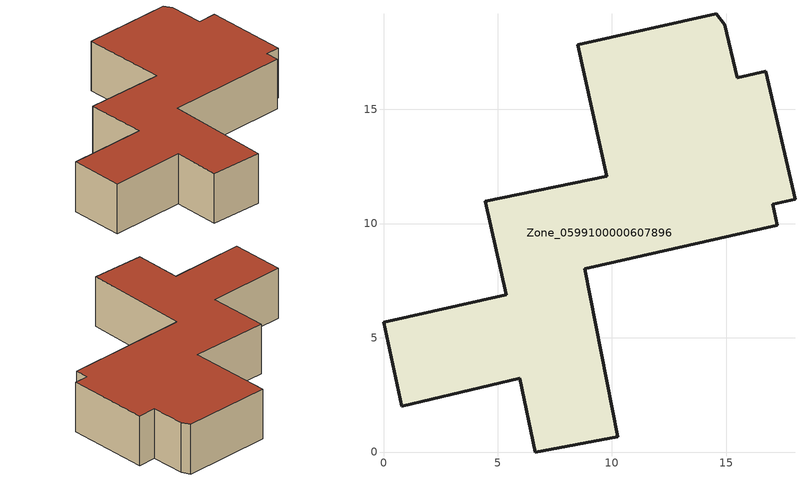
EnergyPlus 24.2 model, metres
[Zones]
Zone_0599100000607896
 floor ground (C_G): 15.49,16.38 16.74,16.67 18.01,11.06 17.03,10.84 17.24,9.93 8.8,8.02 10.25,0.67 6.65,0 5.97,3.23 0.8,2 0,5.69 5.37,6.89 4.46,10.97 9.78,12.08 8.5,17.82 14.56,19.17 14.94,18.7 z0
 wall outside (C_F): 0,5.69 0.8,2 5.97,3.23 6.65,0 10.25,0.67 8.8,8.02 17.24,9.93 17.03,10.84 18.01,11.06 16.74,16.67 15.49,16.38 14.94,18.7 14.56,19.17 8.5,17.82 9.78,12.08 4.46,10.97 5.37,6.89 0,5.69 z0:3.59
 roof outside (C_R): 14.94,18.7 14.56,19.17 8.5,17.82 9.78,12.08 4.46,10.97 5.37,6.89 0,5.69 0.8,2 5.97,3.23 6.65,0 10.25,0.67 8.8,8.02 17.24,9.93 17.03,10.84 18.01,11.06 16.74,16.67 15.49,16.38 z3.59
[BUILDING]
Pand.0599100000607896: North Axis=0; Terrain=City; Loads Convergence Tolerance Value=0.04; Temperature Convergence Tolerance Value=0.4; Solar Distribution=FullExterior; Maximum Number of Warmup Days=25; Minimum Number of Warmup Days=1
[Site:Location]
Rotterdam.The.Hague.AP_ZH_NLD Design_Conditions: Latitude=51.96; Longitude=4.45; Time Zone=1; Elevation=-4.5
[SITE:GROUNDTEMPERATURE:BUILDINGSURFACE]
18, 18, 18, 18, 18, 18, 18, 18, 18, 18, 18, 18
[MATERIAL] Thermal Absorptance=0.9; Solar Absorptance=0.7; Visible Absorptance=0.7
Name | Roughness | Thickness | Conductivity | Density | Specific Heat
G.D.1965 | MediumSmooth | 0.15 | 1 | 540 | 1210
F.D.1965 | Rough | 0.3 | 0.857143 | 1920 | 840
R.D.1965 | MediumRough | 0.2 | 0.08 | 1500 | 1000
[CONSTRUCTION]
C_G: G.D.1965
C_F: F.D.1965
C_R: R.D.1965
[ZONE]
Zone_0599100000607896: Type=1; Multiplier=1; Ceiling Height=Autocalculate; Volume=Autocalculate; Floor Area=autocalculate; Part of Total Floor Area=Yes
[ZONEINFILTRATION:DESIGNFLOWRATE]
Infil_Zone_0599100000607896: Zone or ZoneList or Space or SpaceList=Zone_0599100000607896; Schedule=AlwaysOn; Design Flow Rate Calculation Method=Flow/Area; Flow Rate per Floor Area=0.0042; Constant Term Coefficient=1; Temperature Term Coefficient=0; Velocity Term Coefficient=0; Velocity Squared Term Coefficient=0
[HVACTEMPLATE:ZONE:IDEALLOADSAIRSYSTEM]
Zone_0599100000607896: Maximum Heating Supply Air Temperature=50; Minimum Cooling Supply Air Temperature=13; Maximum Heating Supply Air Humidity Ratio=0.0156; Minimum Cooling Supply Air Humidity Ratio=0.0077; Heating Limit=NoLimit; Cooling Limit=NoLimit; Dehumidification Control Type=ConstantSensibleHeatRatio; Cooling Sensible Heat Ratio=0.7; Dehumidification Setpoint=60; Humidification Control Type=None; Humidification Setpoint=30; Outdoor Air Method=None; Outdoor Air Flow Rate per Person=0.00944; Outdoor Air Flow Rate per Zone Floor Area=0; Outdoor Air Flow Rate per Zone=0; Demand Controlled Ventilation Type=None; Outdoor Air Economizer Type=NoEconomizer; Heat Recovery Type=None; Sensible Heat Recovery Effectiveness=0.7; Latent Heat Recovery Effectiveness=0.65
[ZONECONTROL:THERMOSTAT]
ThermostatControl_Zone_0599100000607896: Zone or ZoneList=Zone_0599100000607896; Control Type Schedule=DualSetpointControlType; Control 1=Thermostat_Zone_0599100000607896; Temperature Difference Between Cutout And Setpoint=0
[THERMOSTATSETPOINT:DUALSETPOINT]
Thermostat_Zone_0599100000607896: Heating Setpoint Temperature Schedule=HeatingSetpoint_Zone_0599100000607896; Cooling Setpoint Temperature Schedule=CoolingSetpoint_Zone_0599100000607896
[SCHEDULE:COMPACT]
HeatingSetpoint_Zone_0599100000607896: Through: 12/31, For: AllDays, Until: 24:00, 21
CoolingSetpoint_Zone_0599100000607896: Through: 12/31, For: AllDays, Until: 24:00, 24
DualSetpointControlType: Through: 12/31, For: AllDays, Until: 24:00, 4
AlwaysOn: Through: 12/31, For: AllDays, Until: 24:00, 1
